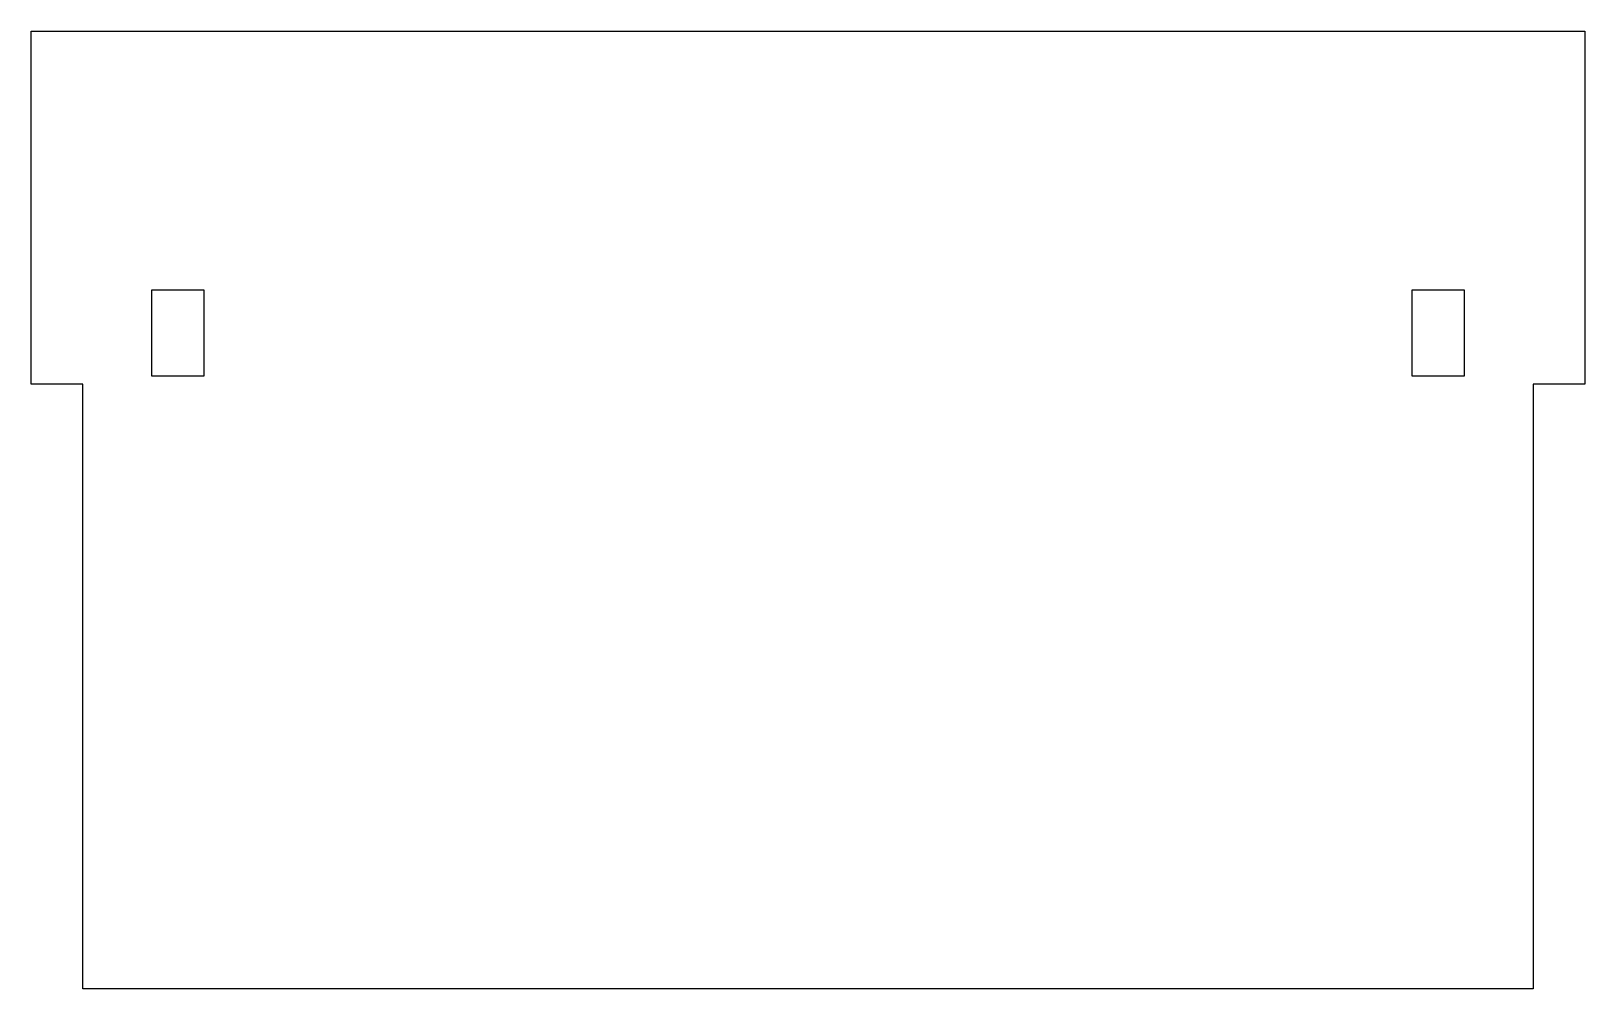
# Model space of a CAD drawing. Extents: x 222.8 to 312.8, y 136.9 to 192.4.
import ezdxf

# ---------------------------------------------------------------- set-up
doc = ezdxf.new("R2010")
doc.units = 0
doc.header["$MEASUREMENT"] = 0

msp = doc.modelspace()

# ---------------------------------------------------------------- linework, layer by layer
at = {"color": 1, "linetype": 'Continuous'}
for p, q in [((222.77825, 192.41038), (312.77825, 192.41038)), ((222.77825, 171.95583), (222.77825, 192.41038)), ((312.77825, 192.41038), (312.77825, 171.95583)), ((229.77825, 172.41038), (229.77825, 177.41038)), ((229.77825, 177.41038), (232.77825, 177.41038)), ((232.77825, 177.41038), (232.77825, 172.41038)), ((302.77825, 172.41038), (302.77825, 177.41038)), ((302.77825, 177.41038), (305.77825, 177.41038)), ((305.77825, 177.41038), (305.77825, 172.41038)), ((225.77825, 171.95583), (222.77825, 171.95583)), ((225.77825, 136.91038), (225.77825, 171.95583)), ((232.77825, 172.41038), (229.77825, 172.41038)), ((305.77825, 172.41038), (302.77825, 172.41038)), ((312.77825, 171.95583), (309.77825, 171.95583)), ((309.77825, 171.95583), (309.77825, 136.91038)), ((309.77825, 136.91038), (225.77825, 136.91038))]:
    msp.add_line(p, q, dxfattribs=at)

doc.saveas('drawing.dxf')
